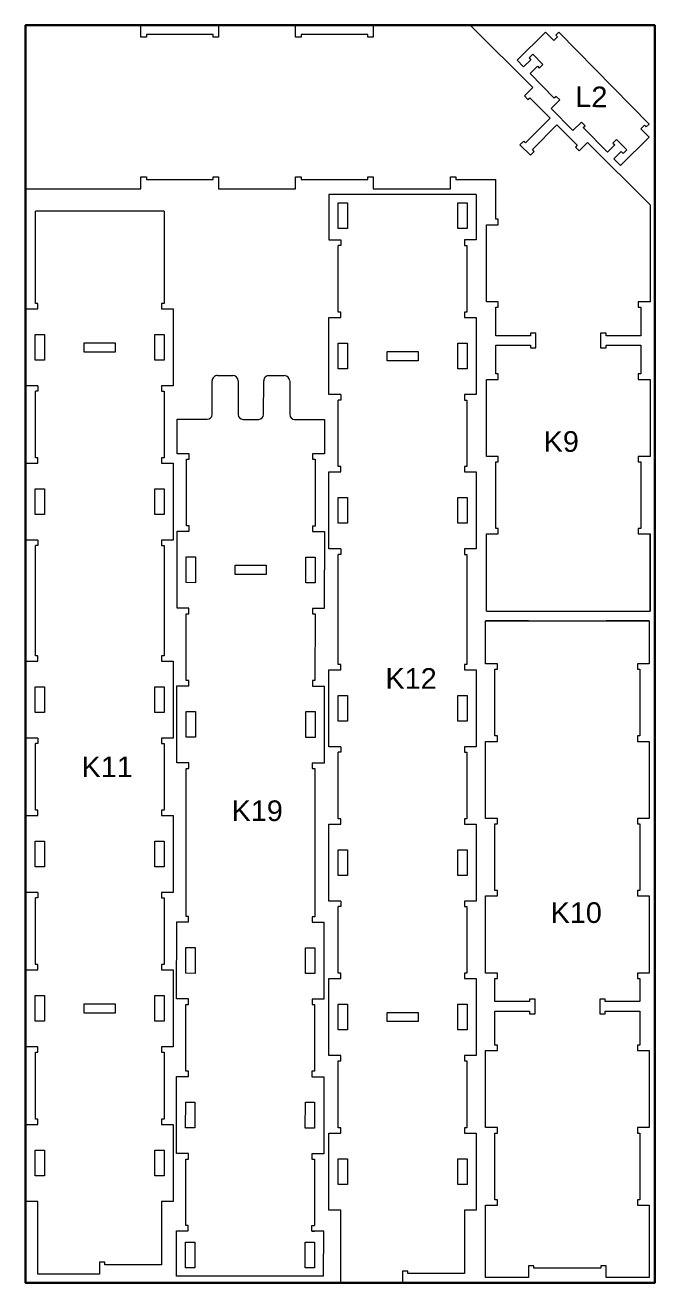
# Model space of a CAD drawing. Header units: millimetres. Extents: x 47343 to 66013, y -73719 to -63321.
# Drawn here: x 54054 to 55275, y -73717 to -71277 of the extents above; entities that cross this region are included whole.
import ezdxf

# ---------------------------------------------------------------- set-up
doc = ezdxf.new("R2010")
doc.units = ezdxf.units.MM
doc.header["$MEASUREMENT"] = 0
doc.layers.add('PLY BOARDS', color=1, linetype='CONTINUOUS', lineweight=30)
doc.layers.add('SHEETS', color=7, linetype='CONTINUOUS', lineweight=5)

msp = doc.modelspace()

# ---------------------------------------------------------------- linework, layer by layer
at = {"layer": 'PLY BOARDS'}
msp.add_lwpolyline([(54054.7, -71277.4), (55274.7, -71277.4), (55274.7, -73717.4), (54054.7, -73717.4)], close=True, dxfattribs=at)
at = {"layer": 'SHEETS'}
for p, q in [((54278.3, -71277.1), (54053.8, -71277.1)), ((54053.8, -71277.1), (54053.8, -71360.6)), ((54278.3, -71300.1), (54278.3, -71277.1)), ((54578.3, -71277.1), (54428.8, -71277.1)), ((54428.8, -71277.1), (54428.8, -71300.1)), ((54578.3, -71300.1), (54578.3, -71277.1)), ((54916.7, -71277.1), (54728.8, -71277.1)), ((54728.8, -71277.1), (54728.8, -71300.1)), ((54916.7, -71277.1), (55037.9, -71398.3)), ((54916.7, -71277.1), (55037.9, -71398.3)), ((54288.8, -71300.1), (54278.3, -71300.1)), ((54344.3, -71295.1), (54288.8, -71295.1)), ((54288.8, -71295.1), (54288.8, -71300.1)), ((54418.3, -71295.1), (54344.3, -71295.1)), ((54418.3, -71300.1), (54418.3, -71295.1)), ((54428.8, -71300.1), (54418.3, -71300.1)), ((54588.8, -71300.1), (54578.3, -71300.1)), ((54718.3, -71295.1), (54588.8, -71295.1)), ((54588.8, -71295.1), (54588.8, -71300.1)), ((54718.3, -71300.1), (54718.3, -71295.1)), ((54728.8, -71300.1), (54718.3, -71300.1)), ((54053.8, -71360.6), (54053.8, -71594.6)), ((55037.9, -71398.3), (55021.7, -71414.5)), ((55021.7, -71414.5), (55029.1, -71422)), ((55029.1, -71422), (55032.6, -71418.4)), ((55032.6, -71418.4), (55071.9, -71457.7)), ((55071.9, -71457.7), (55024.2, -71505.4)), ((55037.2, -71518.5), (55085, -71470.8)), ((55085, -71470.8), (55124.2, -71510)), ((55020.6, -71501.9), (55013.2, -71509.3)), ((55013.2, -71509.3), (55033.4, -71529.4)), ((55024.2, -71505.4), (55020.6, -71501.9)), ((55033.4, -71529.4), (55040.8, -71522)), ((55040.8, -71522), (55037.2, -71518.5)), ((55124.2, -71510), (55120.7, -71513.5)), ((55120.7, -71513.5), (55128.1, -71521)), ((55128.1, -71521), (55144.4, -71504.7)), ((55144.4, -71504.7), (55265.6, -71625.9)), ((54278.3, -71594.6), (54278.3, -71571.6)), ((54278.3, -71571.6), (54288.8, -71571.6)), ((54288.8, -71571.6), (54288.8, -71576.6)), ((54418.3, -71576.6), (54418.3, -71571.6)), ((54418.3, -71571.6), (54428.8, -71571.6)), ((54428.8, -71571.6), (54428.8, -71594.6)), ((54578.3, -71594.6), (54578.3, -71571.6)), ((54578.3, -71571.6), (54588.8, -71571.6)), ((54588.8, -71571.6), (54588.8, -71576.6)), ((54718.3, -71576.6), (54718.3, -71571.6)), ((54718.3, -71571.6), (54728.8, -71571.6)), ((54728.8, -71571.6), (54728.8, -71594.6)), ((54878.3, -71594.6), (54878.3, -71571.6)), ((54878.3, -71571.6), (54888.8, -71571.6)), ((54888.8, -71571.6), (54888.8, -71576.6)), ((54053.8, -71594.6), (54278.3, -71594.6)), ((54288.8, -71576.6), (54344.3, -71576.6)), ((54344.3, -71576.6), (54418.3, -71576.6)), ((54428.8, -71594.6), (54578.3, -71594.6)), ((54588.8, -71576.6), (54718.3, -71576.6)), ((54728.8, -71594.6), (54785.2, -71594.6)), ((54728.8, -71594.6), (54878.3, -71594.6)), ((54888.8, -71576.6), (54966.1, -71576.6)), ((54966.1, -71653.8), (54966.1, -71576.6)), ((54928.4, -71605.6), (54642.9, -71605.6)), ((54642.9, -71605.6), (54642.9, -71693.4)), ((54928.4, -71605.6), (54928.4, -71693.4)), ((54323.1, -71638.1), (54073.6, -71638.1)), ((54073.6, -71817), (54073.6, -71638.1)), ((54323.1, -71638.1), (54323.1, -71817)), ((55265.6, -71625.9), (55265.6, -71813.8)), ((54948.1, -71813.8), (54948.1, -71664.3)), ((54948.1, -71664.3), (54971.1, -71664.3)), ((54971.1, -71653.8), (54966.1, -71653.8)), ((54971.1, -71664.3), (54971.1, -71653.8)), ((54642.9, -71693.4), (54665.9, -71693.4)), ((54665.9, -71693.4), (54665.9, -71704.9)), ((54928.4, -71693.4), (54905.4, -71693.4)), ((54905.4, -71693.4), (54905.4, -71704.9)), ((54660.9, -71833.9), (54660.9, -71704.9)), ((54665.9, -71704.9), (54660.9, -71704.9)), ((54905.4, -71704.9), (54910.4, -71704.9)), ((54910.4, -71704.9), (54910.4, -71833.9)), ((54078.6, -71817), (54073.6, -71817)), ((54078.6, -71827.5), (54078.6, -71817)), ((54323.1, -71817), (54318.1, -71817)), ((54318.1, -71817), (54318.1, -71827.5)), ((54971.1, -71813.8), (54948.1, -71813.8)), ((54971.1, -71824.3), (54971.1, -71813.8)), ((55265.6, -71813.8), (55242.6, -71813.8)), ((55242.6, -71813.8), (55242.6, -71824.3)), ((54055.6, -71977), (54055.6, -71827.5)), ((54055.6, -71827.5), (54078.6, -71827.5)), ((54318.1, -71827.5), (54341.1, -71827.5)), ((54341.1, -71827.5), (54341.1, -71977)), ((54665.9, -71833.9), (54660.9, -71833.9)), ((54665.9, -71844.4), (54665.9, -71833.9)), ((54910.4, -71833.9), (54905.4, -71833.9)), ((54905.4, -71833.9), (54905.4, -71844.4)), ((54966.1, -71879.8), (54966.1, -71824.3)), ((54966.1, -71824.3), (54971.1, -71824.3)), ((55242.6, -71824.3), (55247.6, -71824.3)), ((55247.6, -71824.3), (55247.6, -71879.8)), ((54642.9, -71993.9), (54642.9, -71844.4)), ((54642.9, -71844.4), (54665.9, -71844.4)), ((54905.4, -71844.4), (54928.4, -71844.4)), ((54928.4, -71844.4), (54928.4, -71993.9)), ((55033.6, -71879.8), (54966.1, -71879.8)), ((55044.1, -71874.8), (55033.6, -71874.8)), ((55033.6, -71874.8), (55033.6, -71879.8)), ((55044.1, -71903.3), (55044.1, -71874.8)), ((55180.1, -71874.8), (55169.6, -71874.8)), ((55169.6, -71874.8), (55169.6, -71903.3)), ((55180.1, -71879.8), (55180.1, -71874.8)), ((55247.6, -71879.8), (55180.1, -71879.8)), ((54966.1, -71953.8), (54966.1, -71898.3)), ((54966.1, -71898.3), (55033.6, -71898.3)), ((55033.6, -71898.3), (55033.6, -71903.3)), ((55033.6, -71903.3), (55044.1, -71903.3)), ((55169.6, -71903.3), (55180.1, -71903.3)), ((55180.1, -71903.3), (55180.1, -71898.3)), ((55180.1, -71898.3), (55247.6, -71898.3)), ((55247.6, -71898.3), (55247.6, -71953.8)), ((54426.8, -71956.9), (54456.3, -71956.9)), ((54526.8, -71957), (54556.3, -71957)), ((54948.1, -72113.8), (54948.1, -71964.3)), ((54948.1, -71964.3), (54971.1, -71964.3)), ((54971.1, -71953.8), (54966.1, -71953.8)), ((54971.1, -71964.3), (54971.1, -71953.8)), ((55247.6, -71953.8), (55242.6, -71953.8)), ((55242.6, -71953.8), (55242.6, -71964.3)), ((55242.6, -71964.3), (55265.6, -71964.3)), ((55265.6, -71964.3), (55265.6, -72113.8)), ((54078.6, -71977), (54055.6, -71977)), ((54078.6, -71977), (54073.6, -71977)), ((54073.6, -72116.5), (54073.6, -71987.5)), ((54078.6, -71987.5), (54073.6, -71987.5)), ((54078.6, -71977), (54078.6, -71987.5)), ((54318.1, -71977), (54318.1, -71987.5)), ((54341.1, -71977), (54318.1, -71977)), ((54318.1, -71987.5), (54323.1, -71987.5)), ((54323.1, -71987.5), (54323.1, -72116.5)), ((54416.2, -72032.4), (54416.3, -71967.4)), ((54466.8, -71967.5), (54466.7, -72032.5)), ((54516.2, -72032.5), (54516.3, -71967.5)), ((54566.8, -71967.6), (54566.7, -72032.6)), ((54665.9, -71993.9), (54642.9, -71993.9)), ((54665.9, -71993.9), (54660.9, -71993.9)), ((54660.9, -72133.4), (54660.9, -72004.4)), ((54665.9, -72004.4), (54660.9, -72004.4)), ((54665.9, -71993.9), (54665.9, -72004.4)), ((54905.4, -71993.9), (54905.4, -72004.4)), ((54928.4, -71993.9), (54905.4, -71993.9)), ((54905.4, -72004.4), (54910.4, -72004.4)), ((54910.4, -72004.4), (54910.4, -72133.4)), ((54348.7, -72041.8), (54406.7, -72041.9)), ((54348.7, -72108.6), (54348.7, -72041.8)), ((54476.2, -72042), (54506.7, -72042)), ((54576.2, -72042.1), (54634.2, -72042.1)), ((54634.2, -72042.1), (54634.2, -72108.9)), ((54371.7, -72108.6), (54348.7, -72108.6)), ((54371.6, -72119.1), (54371.7, -72108.6)), ((54611.2, -72108.9), (54611.1, -72119.4)), ((54634.2, -72108.9), (54611.2, -72108.9)), ((54055.6, -72276.5), (54055.6, -72127)), ((54055.6, -72127), (54078.6, -72127)), ((54078.6, -72116.5), (54073.6, -72116.5)), ((54078.6, -72127), (54078.6, -72116.5)), ((54323.1, -72116.5), (54318.1, -72116.5)), ((54318.1, -72116.5), (54318.1, -72127)), ((54318.1, -72127), (54341.1, -72127)), ((54341.1, -72127), (54341.1, -72276.5)), ((54366.5, -72248.6), (54366.6, -72119.1)), ((54366.6, -72119.1), (54371.6, -72119.1)), ((54611.1, -72119.4), (54616.1, -72119.4)), ((54616.1, -72119.4), (54616, -72248.9)), ((54665.9, -72133.4), (54660.9, -72133.4)), ((54665.9, -72143.9), (54665.9, -72133.4)), ((54910.4, -72133.4), (54905.4, -72133.4)), ((54905.4, -72133.4), (54905.4, -72143.9)), ((54971.1, -72113.8), (54948.1, -72113.8)), ((54966.1, -72179.8), (54966.1, -72124.3)), ((54966.1, -72124.3), (54971.1, -72124.3)), ((54971.1, -72124.3), (54971.1, -72113.8)), ((55265.6, -72113.8), (55242.6, -72113.8)), ((55242.6, -72113.8), (55242.6, -72124.3)), ((55242.6, -72124.3), (55247.6, -72124.3)), ((55247.6, -72124.3), (55247.6, -72179.8)), ((54642.9, -72293.4), (54642.9, -72143.9)), ((54642.9, -72143.9), (54665.9, -72143.9)), ((54905.4, -72143.9), (54928.4, -72143.9)), ((54928.4, -72143.9), (54928.4, -72293.4)), ((54966.1, -72253.8), (54966.1, -72179.8)), ((55247.6, -72179.8), (55247.6, -72253.8)), ((54371.5, -72248.6), (54366.5, -72248.6)), ((54371.5, -72259.1), (54371.5, -72248.6)), ((54616, -72248.9), (54611, -72248.9)), ((54611, -72248.9), (54611, -72259.4)), ((54971.1, -72253.8), (54966.1, -72253.8)), ((54971.1, -72264.3), (54971.1, -72253.8)), ((55247.6, -72253.8), (55242.6, -72253.8)), ((55242.6, -72253.8), (55242.6, -72264.3)), ((54078.6, -72276.5), (54055.6, -72276.5)), ((54078.6, -72276.5), (54073.6, -72276.5)), ((54078.6, -72276.5), (54073.6, -72276.5)), ((54078.6, -72276.5), (54078.6, -72287)), ((54318.1, -72276.5), (54318.1, -72287)), ((54341.1, -72276.5), (54318.1, -72276.5)), ((54348.3, -72408.6), (54348.5, -72259.1)), ((54348.5, -72259.1), (54371.5, -72259.1)), ((54611, -72259.4), (54634, -72259.4)), ((54634, -72259.4), (54633.8, -72408.9)), ((54948.1, -72413.8), (54948.1, -72264.3)), ((54948.1, -72264.3), (54971.1, -72264.3)), ((55242.6, -72264.3), (55265.6, -72264.3)), ((55265.6, -72264.3), (55265.6, -72413.8)), ((55265.6, -72413.8), (55265.6, -72264.3)), ((54073.6, -72500.5), (54073.6, -72287)), ((54078.6, -72287), (54073.6, -72287)), ((54318.1, -72287), (54323.1, -72287)), ((54323.1, -72287), (54323.1, -72500.5)), ((54665.9, -72293.4), (54642.9, -72293.4)), ((54665.9, -72293.4), (54660.9, -72293.4)), ((54665.9, -72293.4), (54660.9, -72293.4)), ((54660.9, -72517.4), (54660.9, -72303.9)), ((54665.9, -72303.9), (54660.9, -72303.9)), ((54665.9, -72293.4), (54665.9, -72303.9)), ((54905.4, -72293.4), (54905.4, -72303.9)), ((54928.4, -72293.4), (54905.4, -72293.4)), ((54905.4, -72303.9), (54910.4, -72303.9)), ((54910.4, -72303.9), (54910.4, -72517.4)), ((54371.3, -72408.6), (54348.3, -72408.6)), ((54366.2, -72548.6), (54366.3, -72419.1)), ((54366.3, -72419.1), (54371.3, -72419.1)), ((54371.3, -72419.1), (54371.3, -72408.6)), ((54633.8, -72408.9), (54610.8, -72408.9)), ((54610.8, -72408.9), (54610.8, -72419.4)), ((54610.8, -72419.4), (54615.8, -72419.4)), ((54615.8, -72419.4), (54615.7, -72548.9)), ((54948.1, -72413.8), (55265.6, -72413.8)), ((55029.9, -72432.7), (54946.4, -72432.7)), ((54946.4, -72516.2), (54946.4, -72432.7)), ((54946.4, -72432.7), (55180.4, -72432.7)), ((55263.9, -72432.7), (55180.4, -72432.7)), ((55180.4, -72432.7), (55263.9, -72432.7)), ((55263.9, -72432.7), (55263.9, -72516.2)), ((54078.6, -72500.5), (54073.6, -72500.5)), ((54078.6, -72511), (54078.6, -72500.5)), ((54323.1, -72500.5), (54318.1, -72500.5)), ((54318.1, -72500.5), (54318.1, -72511)), ((54055.6, -72660.5), (54055.6, -72511)), ((54055.6, -72511), (54078.6, -72511)), ((54318.1, -72511), (54341.1, -72511)), ((54341.1, -72511), (54341.1, -72660.5)), ((54665.9, -72517.4), (54660.9, -72517.4)), ((54665.9, -72527.9), (54665.9, -72517.4)), ((54910.4, -72517.4), (54905.4, -72517.4)), ((54905.4, -72517.4), (54905.4, -72527.9)), ((54969.4, -72516.2), (54946.4, -72516.2)), ((54969.4, -72526.7), (54969.4, -72516.2)), ((55263.9, -72516.2), (55240.9, -72516.2)), ((55240.9, -72516.2), (55240.9, -72526.7)), ((54371.2, -72548.6), (54366.2, -72548.6)), ((54371.2, -72559.1), (54371.2, -72548.6)), ((54615.7, -72548.9), (54610.7, -72548.9)), ((54610.7, -72548.9), (54610.7, -72559.4)), ((54642.9, -72677.4), (54642.9, -72527.9)), ((54642.9, -72527.9), (54665.9, -72527.9)), ((54905.4, -72527.9), (54928.4, -72527.9)), ((54928.4, -72527.9), (54928.4, -72677.4)), ((54964.4, -72656.2), (54964.4, -72526.7)), ((54964.4, -72526.7), (54969.4, -72526.7)), ((55240.9, -72526.7), (55245.9, -72526.7)), ((55245.9, -72526.7), (55245.9, -72656.2)), ((54348, -72708.6), (54348.2, -72559.1)), ((54348.2, -72559.1), (54371.2, -72559.1)), ((54610.7, -72559.4), (54633.7, -72559.4)), ((54633.7, -72559.4), (54633.5, -72708.9)), ((54078.6, -72660.5), (54055.6, -72660.5)), ((54078.6, -72660.5), (54073.6, -72660.5)), ((54073.6, -72800), (54073.6, -72671)), ((54078.6, -72671), (54073.6, -72671)), ((54078.6, -72660.5), (54078.6, -72671)), ((54318.1, -72660.5), (54318.1, -72671)), ((54341.1, -72660.5), (54318.1, -72660.5)), ((54318.1, -72671), (54323.1, -72671)), ((54323.1, -72671), (54323.1, -72800)), ((54946.4, -72816.2), (54946.4, -72666.7)), ((54946.4, -72666.7), (54969.4, -72666.7)), ((54969.4, -72656.2), (54964.4, -72656.2)), ((54969.4, -72666.7), (54969.4, -72656.2)), ((55245.9, -72656.2), (55240.9, -72656.2)), ((55240.9, -72656.2), (55240.9, -72666.7)), ((55240.9, -72666.7), (55263.9, -72666.7)), ((55263.9, -72666.7), (55263.9, -72816.2)), ((54665.9, -72677.4), (54642.9, -72677.4)), ((54665.9, -72677.4), (54660.9, -72677.4)), ((54660.9, -72816.9), (54660.9, -72687.9)), ((54665.9, -72687.9), (54660.9, -72687.9)), ((54665.9, -72677.4), (54665.9, -72687.9)), ((54905.4, -72677.4), (54905.4, -72687.9)), ((54928.4, -72677.4), (54905.4, -72677.4)), ((54905.4, -72687.9), (54910.4, -72687.9)), ((54910.4, -72687.9), (54910.4, -72816.9)), ((54371, -72708.6), (54348, -72708.6)), ((54365.7, -73006.6), (54366, -72719.1)), ((54366, -72719.1), (54371, -72719.1)), ((54371, -72719.1), (54371, -72708.6)), ((54633.5, -72708.9), (54610.5, -72708.9)), ((54610.5, -72708.9), (54610.5, -72719.4)), ((54610.5, -72719.4), (54615.5, -72719.4)), ((54615.5, -72719.4), (54615.2, -73006.9)), ((54055.6, -72960), (54055.6, -72810.5)), ((54055.6, -72810.5), (54078.6, -72810.5)), ((54078.6, -72800), (54073.6, -72800)), ((54078.6, -72810.5), (54078.6, -72800)), ((54323.1, -72800), (54318.1, -72800)), ((54318.1, -72800), (54318.1, -72810.5)), ((54318.1, -72810.5), (54341.1, -72810.5)), ((54341.1, -72810.5), (54341.1, -72960)), ((54665.9, -72816.9), (54660.9, -72816.9)), ((54665.9, -72827.4), (54665.9, -72816.9)), ((54910.4, -72816.9), (54905.4, -72816.9)), ((54905.4, -72816.9), (54905.4, -72827.4)), ((54969.4, -72816.2), (54946.4, -72816.2)), ((54969.4, -72826.7), (54969.4, -72816.2)), ((55263.9, -72816.2), (55240.9, -72816.2)), ((55240.9, -72816.2), (55240.9, -72826.7)), ((54642.9, -72976.9), (54642.9, -72827.4)), ((54642.9, -72827.4), (54665.9, -72827.4)), ((54905.4, -72827.4), (54928.4, -72827.4)), ((54928.4, -72827.4), (54928.4, -72976.9)), ((54964.4, -72882.2), (54964.4, -72826.7)), ((54964.4, -72826.7), (54969.4, -72826.7)), ((55240.9, -72826.7), (55245.9, -72826.7)), ((55245.9, -72826.7), (55245.9, -72882.2)), ((54964.4, -72956.2), (54964.4, -72882.2)), ((55245.9, -72882.2), (55245.9, -72956.2)), ((54078.6, -72960), (54055.6, -72960)), ((54078.6, -72960), (54073.6, -72960)), ((54078.6, -72960), (54078.6, -72970.5)), ((54318.1, -72960), (54318.1, -72970.5)), ((54341.1, -72960), (54318.1, -72960)), ((54969.4, -72956.2), (54964.4, -72956.2)), ((54969.4, -72966.7), (54969.4, -72956.2)), ((55245.9, -72956.2), (55240.9, -72956.2)), ((55240.9, -72956.2), (55240.9, -72966.7)), ((54073.6, -73099.5), (54073.6, -72970.5)), ((54078.6, -72970.5), (54073.6, -72970.5)), ((54318.1, -72970.5), (54323.1, -72970.5)), ((54323.1, -72970.5), (54323.1, -73099.5)), ((54665.9, -72976.9), (54642.9, -72976.9)), ((54665.9, -72976.9), (54660.9, -72976.9)), ((54660.9, -73116.4), (54660.9, -72987.4)), ((54665.9, -72987.4), (54660.9, -72987.4)), ((54665.9, -72976.9), (54665.9, -72987.4)), ((54905.4, -72976.9), (54905.4, -72987.4)), ((54928.4, -72976.9), (54905.4, -72976.9)), ((54905.4, -72987.4), (54910.4, -72987.4)), ((54910.4, -72987.4), (54910.4, -73116.4)), ((54946.4, -73116.2), (54946.4, -72966.7)), ((54946.4, -72966.7), (54969.4, -72966.7)), ((55240.9, -72966.7), (55263.9, -72966.7)), ((55263.9, -72966.7), (55263.9, -73116.2)), ((54370.7, -73006.6), (54365.7, -73006.6)), ((54370.7, -73017.1), (54370.7, -73006.6)), ((54615.2, -73006.9), (54610.2, -73006.9)), ((54610.2, -73006.9), (54610.2, -73017.4)), ((54347.5, -73166.6), (54347.7, -73017.1)), ((54347.7, -73017.1), (54370.7, -73017.1)), ((54610.2, -73017.4), (54633.2, -73017.4)), ((54633.2, -73017.4), (54633, -73166.9)), ((54055.6, -73259.5), (54055.6, -73110)), ((54055.6, -73110), (54078.6, -73110)), ((54078.6, -73099.5), (54073.6, -73099.5)), ((54078.6, -73110), (54078.6, -73099.5)), ((54323.1, -73099.5), (54318.1, -73099.5)), ((54318.1, -73099.5), (54318.1, -73110)), ((54318.1, -73110), (54341.1, -73110)), ((54341.1, -73110), (54341.1, -73259.5)), ((54642.9, -73276.4), (54642.9, -73126.9)), ((54642.9, -73126.9), (54665.9, -73126.9)), ((54665.9, -73116.4), (54660.9, -73116.4)), ((54665.9, -73126.9), (54665.9, -73116.4)), ((54910.4, -73116.4), (54905.4, -73116.4)), ((54905.4, -73116.4), (54905.4, -73126.9)), ((54905.4, -73126.9), (54928.4, -73126.9)), ((54928.4, -73126.9), (54928.4, -73276.4)), ((54969.4, -73116.2), (54946.4, -73116.2)), ((54964.4, -73171.7), (54964.4, -73126.7)), ((54964.4, -73126.7), (54969.4, -73126.7)), ((54969.4, -73126.7), (54969.4, -73116.2)), ((55263.9, -73116.2), (55240.9, -73116.2)), ((55240.9, -73116.2), (55240.9, -73126.7)), ((55240.9, -73126.7), (55245.9, -73126.7)), ((55245.9, -73126.7), (55245.9, -73171.7)), ((54370.5, -73166.6), (54347.5, -73166.6)), ((54365.4, -73306.6), (54365.5, -73177.1)), ((54365.5, -73177.1), (54370.5, -73177.1)), ((54370.5, -73177.1), (54370.5, -73166.6)), ((54633, -73166.9), (54610, -73166.9)), ((54610, -73166.9), (54610, -73177.4)), ((54610, -73177.4), (54615, -73177.4)), ((54615, -73177.4), (54614.9, -73306.9)), ((55031.9, -73171.7), (54964.4, -73171.7)), ((55042.4, -73166.7), (55031.9, -73166.7)), ((55031.9, -73166.7), (55031.9, -73171.7)), ((55042.4, -73195.2), (55042.4, -73166.7)), ((55178.4, -73166.7), (55167.9, -73166.7)), ((55167.9, -73166.7), (55167.9, -73195.2)), ((55178.4, -73171.7), (55178.4, -73166.7)), ((55245.9, -73171.7), (55178.4, -73171.7)), ((54964.4, -73256.2), (54964.4, -73190.2)), ((54964.4, -73190.2), (55031.9, -73190.2)), ((55031.9, -73190.2), (55031.9, -73195.2)), ((55031.9, -73195.2), (55042.4, -73195.2)), ((55167.9, -73195.2), (55178.4, -73195.2)), ((55178.4, -73195.2), (55178.4, -73190.2)), ((55178.4, -73190.2), (55245.9, -73190.2)), ((55245.9, -73190.2), (55245.9, -73256.2)), ((54969.4, -73256.2), (54964.4, -73256.2)), ((54969.4, -73266.7), (54969.4, -73256.2)), ((55245.9, -73256.2), (55240.9, -73256.2)), ((55240.9, -73256.2), (55240.9, -73266.7)), ((54078.6, -73259.5), (54055.6, -73259.5)), ((54073.6, -73399.5), (54073.6, -73270)), ((54073.6, -73270), (54078.6, -73270)), ((54078.6, -73270), (54078.6, -73259.5)), ((54341.1, -73259.5), (54318.1, -73259.5)), ((54318.1, -73259.5), (54318.1, -73270)), ((54318.1, -73270), (54323.1, -73270)), ((54323.1, -73270), (54323.1, -73399.5)), ((54665.9, -73276.4), (54642.9, -73276.4)), ((54665.9, -73286.9), (54665.9, -73276.4)), ((54928.4, -73276.4), (54905.4, -73276.4)), ((54905.4, -73276.4), (54905.4, -73286.9)), ((54946.4, -73416.2), (54946.4, -73266.7)), ((54946.4, -73266.7), (54969.4, -73266.7)), ((55240.9, -73266.7), (55263.9, -73266.7)), ((55263.9, -73266.7), (55263.9, -73416.2)), ((54370.4, -73306.6), (54365.4, -73306.6)), ((54370.4, -73317.1), (54370.4, -73306.6)), ((54660.9, -73416.4), (54660.9, -73286.9)), ((54660.9, -73286.9), (54665.9, -73286.9)), ((54905.4, -73286.9), (54910.4, -73286.9)), ((54910.4, -73286.9), (54910.4, -73416.4)), ((54347.2, -73466.6), (54347.4, -73317.1)), ((54347.4, -73317.1), (54370.4, -73317.1)), ((54614.9, -73306.9), (54609.9, -73306.9)), ((54609.9, -73306.9), (54609.9, -73317.4)), ((54609.9, -73317.4), (54632.9, -73317.4)), ((54632.9, -73317.4), (54632.7, -73466.9)), ((54078.6, -73399.5), (54073.6, -73399.5)), ((54078.6, -73410), (54078.6, -73399.5)), ((54323.1, -73399.5), (54318.1, -73399.5)), ((54318.1, -73399.5), (54318.1, -73410)), ((54055.6, -73559.5), (54055.6, -73410)), ((54055.6, -73410), (54078.6, -73410)), ((54318.1, -73410), (54341.1, -73410)), ((54341.1, -73410), (54341.1, -73559.5)), ((54642.9, -73576.4), (54642.9, -73426.9)), ((54642.9, -73426.9), (54665.9, -73426.9)), ((54665.9, -73416.4), (54660.9, -73416.4)), ((54665.9, -73426.9), (54665.9, -73416.4)), ((54910.4, -73416.4), (54905.4, -73416.4)), ((54905.4, -73416.4), (54905.4, -73426.9)), ((54905.4, -73426.9), (54928.4, -73426.9)), ((54928.4, -73426.9), (54928.4, -73576.4)), ((54969.4, -73416.2), (54946.4, -73416.2)), ((54964.4, -73556.2), (54964.4, -73426.7)), ((54964.4, -73426.7), (54969.4, -73426.7)), ((54969.4, -73426.7), (54969.4, -73416.2)), ((55263.9, -73416.2), (55240.9, -73416.2)), ((55240.9, -73416.2), (55240.9, -73426.7)), ((55240.9, -73426.7), (55245.9, -73426.7)), ((55245.9, -73426.7), (55245.9, -73556.2)), ((54370.2, -73466.6), (54347.2, -73466.6)), ((54365.1, -73606.1), (54365.2, -73477.1)), ((54365.2, -73477.1), (54370.2, -73477.1)), ((54370.2, -73477.1), (54370.2, -73466.6)), ((54632.7, -73466.9), (54609.7, -73466.9)), ((54609.7, -73466.9), (54609.7, -73477.4)), ((54609.7, -73477.4), (54614.7, -73477.4)), ((54614.7, -73477.4), (54614.6, -73606.4)), ((54078.6, -73559.5), (54055.6, -73559.5)), ((54078.6, -73627), (54078.6, -73559.5)), ((54341.1, -73559.5), (54318.1, -73559.5)), ((54318.1, -73559.5), (54318.1, -73627)), ((54946.4, -73613.2), (54946.4, -73566.7)), ((54946.4, -73566.7), (54969.4, -73566.7)), ((54969.4, -73556.2), (54964.4, -73556.2)), ((54969.4, -73566.7), (54969.4, -73556.2)), ((55245.9, -73556.2), (55240.9, -73556.2)), ((55240.9, -73556.2), (55240.9, -73566.7)), ((55240.9, -73566.7), (55263.9, -73566.7)), ((55263.9, -73566.7), (55263.9, -73613.2)), ((54665.9, -73576.4), (54642.9, -73576.4)), ((54665.9, -73643.9), (54665.9, -73576.4)), ((54928.4, -73576.4), (54905.4, -73576.4)), ((54905.4, -73576.4), (54905.4, -73643.9)), ((54347, -73704.3), (54347.1, -73616.6)), ((54347.1, -73616.6), (54370.1, -73616.6)), ((54370.1, -73606.1), (54365.1, -73606.1)), ((54370.1, -73616.6), (54370.1, -73606.1)), ((54609.6, -73616.9), (54609.6, -73606.4)), ((54609.6, -73606.4), (54614.6, -73606.4)), ((54609.6, -73616.9), (54614.6, -73616.9)), ((54632.6, -73616.9), (54609.6, -73616.9)), ((54632.5, -73704.6), (54632.6, -73616.9)), ((54946.4, -73707.2), (54946.4, -73613.2)), ((55263.9, -73613.2), (55263.9, -73707.2)), ((54078.6, -73700.5), (54078.6, -73627)), ((54078.6, -73627), (54078.6, -73627)), ((54318.1, -73627), (54318.1, -73627)), ((54318.1, -73627), (54318.1, -73682.5)), ((54665.9, -73717.4), (54665.9, -73643.9)), ((54665.9, -73643.9), (54665.9, -73643.9)), ((54905.4, -73643.9), (54905.4, -73643.9)), ((54905.4, -73643.9), (54905.4, -73699.4)), ((54208.6, -73677.5), (54198.1, -73677.5)), ((54198.1, -73677.5), (54198.1, -73700.5)), ((54208.6, -73682.5), (54208.6, -73677.5)), ((54318.1, -73682.5), (54208.6, -73682.5)), ((54795.9, -73694.4), (54785.4, -73694.4)), ((54785.4, -73694.4), (54785.4, -73717.4)), ((54795.9, -73699.4), (54795.9, -73694.4)), ((55040.4, -73684.2), (55029.9, -73684.2)), ((55029.9, -73684.2), (55029.9, -73707.2)), ((55040.4, -73689.2), (55040.4, -73684.2)), ((55169.9, -73689.2), (55040.4, -73689.2)), ((55180.4, -73684.2), (55169.9, -73684.2)), ((55169.9, -73684.2), (55169.9, -73689.2)), ((55180.4, -73707.2), (55180.4, -73684.2)), ((54198.1, -73700.5), (54078.6, -73700.5)), ((54632.5, -73704.6), (54347, -73704.3)), ((54785.4, -73717.4), (54665.9, -73717.4)), ((54905.4, -73699.4), (54795.9, -73699.4)), ((55029.9, -73707.2), (54946.4, -73707.2)), ((55263.9, -73707.2), (55180.4, -73707.2))]:
    msp.add_line(p, q, dxfattribs=at)
for points in [[(55263.7, -71494.4), (55208.1, -71549.1), (55195.5, -71536.3), (55209.7, -71522.2), (55213.3, -71525.8), (55220.4, -71518.8), (55200.7, -71498.8), (55193.6, -71505.8), (55197.1, -71509.4), (55182.9, -71523.4), (55135.9, -71475.7), (55139.4, -71472.2), (55132.4, -71465.1), (55116, -71481.2), (55073.9, -71438.5), (55090.3, -71422.3), (55083.3, -71415.2), (55079.7, -71418.7), (55032.7, -71371), (55047, -71356.9), (55050.5, -71360.5), (55057.6, -71353.5), (55037.9, -71333.5), (55030.8, -71340.5), (55034.3, -71344.1), (55020.1, -71358.1), (55007.5, -71345.3), (55063, -71290.6), (55079.2, -71307), (55086.3, -71300), (55082.8, -71296.4), (55088.5, -71290.8), (55263.9, -71468.9), (55258.2, -71474.5), (55254.7, -71471), (55247.6, -71478)], [(54660.6, -71621.8), (54678.6, -71621.8), (54678.6, -71671.8), (54660.6, -71671.8)], [(54892.6, -71621.8), (54910.6, -71621.8), (54910.6, -71671.8), (54892.6, -71671.8)], [(54073.3, -71877.3), (54091.3, -71877.3), (54091.3, -71927.3), (54073.3, -71927.3)], [(54305.3, -71877.3), (54323.3, -71877.3), (54323.3, -71927.3), (54305.3, -71927.3)], [(54168.3, -71893.3), (54228.3, -71893.3), (54228.3, -71911.3), (54168.3, -71911.3)], [(54660.6, -71894.1), (54678.6, -71894.1), (54678.6, -71944.1), (54660.6, -71944.1)], [(54755.6, -71910.1), (54815.6, -71910.1), (54815.6, -71928.1), (54755.6, -71928.1)], [(54892.6, -71894.1), (54910.6, -71894.1), (54910.6, -71944.1), (54892.6, -71944.1)], [(54073.3, -72176.8), (54091.3, -72176.8), (54091.3, -72226.8), (54073.3, -72226.8)], [(54305.3, -72176.8), (54323.3, -72176.8), (54323.3, -72226.8), (54305.3, -72226.8)], [(54660.6, -72193.6), (54678.6, -72193.6), (54678.6, -72243.6), (54660.6, -72243.6)], [(54892.6, -72193.6), (54910.6, -72193.6), (54910.6, -72243.6), (54892.6, -72243.6)], [(54384.1, -72358.9), (54366.1, -72358.8), (54366.2, -72308.8), (54384.2, -72308.9)], [(54521.2, -72343), (54461.2, -72342.9), (54461.2, -72324.9), (54521.2, -72325)], [(54616.1, -72359.1), (54598.1, -72359.1), (54598.2, -72309.1), (54616.2, -72309.1)], [(54073.3, -72560.8), (54091.3, -72560.8), (54091.3, -72610.8), (54073.3, -72610.8)], [(54305.3, -72560.8), (54323.3, -72560.8), (54323.3, -72610.8), (54305.3, -72610.8)], [(54660.6, -72577.6), (54678.6, -72577.6), (54678.6, -72627.6), (54660.6, -72627.6)], [(54892.6, -72577.6), (54910.6, -72577.6), (54910.6, -72627.6), (54892.6, -72627.6)], [(54383.8, -72658.9), (54365.8, -72658.8), (54365.9, -72608.8), (54383.9, -72608.9)], [(54615.8, -72659.1), (54597.8, -72659.1), (54597.9, -72609.1), (54615.9, -72609.1)], [(54073.3, -72860.3), (54091.3, -72860.3), (54091.3, -72910.3), (54073.3, -72910.3)], [(54305.3, -72860.3), (54323.3, -72860.3), (54323.3, -72910.3), (54305.3, -72910.3)], [(54660.6, -72877.1), (54678.6, -72877.1), (54678.6, -72927.1), (54660.6, -72927.1)], [(54892.6, -72877.1), (54910.6, -72877.1), (54910.6, -72927.1), (54892.6, -72927.1)], [(54383.3, -73116.9), (54365.3, -73116.8), (54365.4, -73066.8), (54383.4, -73066.9)], [(54615.3, -73117.1), (54597.3, -73117.1), (54597.4, -73067.1), (54615.4, -73067.1)], [(54073.3, -73159.8), (54091.3, -73159.8), (54091.3, -73209.8), (54073.3, -73209.8)], [(54305.3, -73159.8), (54323.3, -73159.8), (54323.3, -73209.8), (54305.3, -73209.8)], [(54168.3, -73175.8), (54228.3, -73175.8), (54228.3, -73193.8), (54168.3, -73193.8)], [(54660.6, -73176.6), (54678.6, -73176.6), (54678.6, -73226.6), (54660.6, -73226.6)], [(54892.6, -73176.6), (54910.6, -73176.6), (54910.6, -73226.6), (54892.6, -73226.6)], [(54755.6, -73192.6), (54815.6, -73192.6), (54815.6, -73210.6), (54755.6, -73210.6)], [(54383, -73416.9), (54365, -73416.8), (54365.1, -73366.8), (54383.1, -73366.9)], [(54615, -73417.1), (54597, -73417.1), (54597.1, -73367.1), (54615.1, -73367.1)], [(54073.3, -73459.8), (54091.3, -73459.8), (54091.3, -73509.8), (54073.3, -73509.8)], [(54305.3, -73459.8), (54323.3, -73459.8), (54323.3, -73509.8), (54305.3, -73509.8)], [(54660.6, -73476.6), (54678.6, -73476.6), (54678.6, -73526.6), (54660.6, -73526.6)], [(54892.6, -73476.6), (54910.6, -73476.6), (54910.6, -73526.6), (54892.6, -73526.6)], [(54382.7, -73688.2), (54364.7, -73688.2), (54364.8, -73638.2), (54382.8, -73638.2)], [(54614.7, -73688.5), (54596.7, -73688.5), (54596.8, -73638.5), (54614.8, -73638.5)]]:
    msp.add_lwpolyline(points, close=True, dxfattribs=at)
for centre, radius, start, end in [((54426.8, -71967.4), 10.5, 89.9395, 179.9395), ((54456.3, -71967.4), 10.5, 359.9395, 89.9395), ((54526.8, -71967.5), 10.5, 89.9395, 179.9395), ((54556.3, -71967.5), 10.5, 359.9395, 89.9395), ((54406.7, -72032.4), 9.5, 269.9395, 359.9395), ((54476.2, -72032.5), 9.5, 179.9395, 269.9395), ((54506.7, -72032.5), 9.5, 269.9395, 359.9395), ((54576.2, -72032.6), 9.5, 179.9395, 269.9395)]:
    msp.add_arc(centre, radius, start, end, dxfattribs=at)

# ---------------------------------------------------------------- texts
at = {"layer": 'SHEETS', "insert": (55120.7, -71395.9), "char_height": 40, "width": 303.373, "attachment_point": 1, "rotation": 359.5588}
msp.add_mtext('{\\fArial|b0|i0|c0|p34;L2}', dxfattribs=at)
at = {"layer": 'SHEETS', "char_height": 40, "width": 303.373, "attachment_point": 1}
for s, insert in [('{\\fArial|b0|i0|c0|p34;K9}', (55059.2, -72064.9)), ('{\\fArial|b0|i0|c0|p34;K12}', (54752.4, -72524.7)), ('{\\fArial|b0|i0|c0|p34;K11}', (54163.1, -72696.2)), ('{\\fArial|b0|i0|c0|p34;K19}', (54454, -72781.3)), ('{\\fArial|b0|i0|c0|p34;K10}', (55072.6, -72979))]:
    msp.add_mtext(s, dxfattribs=dict(at, insert=insert))

doc.saveas('drawing.dxf')
